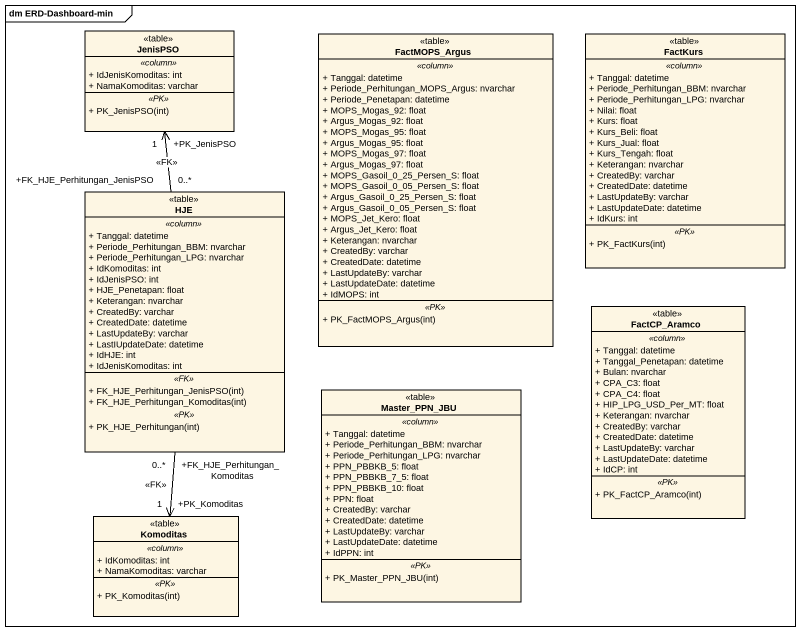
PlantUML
@startuml
mainframe dm ERD-Dashboard-min
hide circle
hide empty members
skinparam classAttributeIconSize 0
class JenisPSO <<table>> {
  .. <<column>> ..
  + IdJenisKomoditas: int
  + NamaKomoditas: varchar
  .. <<PK>> ..
  + PK_JenisPSO(int)
}
class FactMOPS_Argus <<table>> {
  .. <<column>> ..
  + Tanggal: datetime
  + Periode_Perhitungan_MOPS_Argus: nvarchar
  + Periode_Penetapan: datetime
  + MOPS_Mogas_92: float
  + Argus_Mogas_92: float
  + MOPS_Mogas_95: float
  + Argus_Mogas_95: float
  + MOPS_Mogas_97: float
  + Argus_Mogas_97: float
  + MOPS_Gasoil_0_25_Persen_S: float
  + MOPS_Gasoil_0_05_Persen_S: float
  + Argus_Gasoil_0_25_Persen_S: float
  + Argus_Gasoil_0_05_Persen_S: float
  + MOPS_Jet_Kero: float
  + Argus_Jet_Kero: float
  + Keterangan: nvarchar
  + CreatedBy: varchar
  + CreatedDate: datetime
  + LastUpdateBy: varchar
  + LastUpdateDate: datetime
  + IdMOPS: int
  .. <<PK>> ..
  + PK_FactMOPS_Argus(int)
}
class FactKurs <<table>> {
  .. <<column>> ..
  + Tanggal: datetime
  + Periode_Perhitungan_BBM: nvarchar
  + Periode_Perhitungan_LPG: nvarchar
  + Nilai: float
  + Kurs: float
  + Kurs_Beli: float
  + Kurs_Jual: float
  + Kurs_Tengah: float
  + Keterangan: nvarchar
  + CreatedBy: varchar
  + CreatedDate: datetime
  + LastUpdateBy: varchar
  + LastUpdateDate: datetime
  + IdKurs: int
  .. <<PK>> ..
  + PK_FactKurs(int)
}
class HJE <<table>> {
  .. <<column>> ..
  + Tanggal: datetime
  + Periode_Perhitungan_BBM: nvarchar
  + Periode_Perhitungan_LPG: nvarchar
  + IdKomoditas: int
  + IdJenisPSO: int
  + HJE_Penetapan: float
  + Keterangan: nvarchar
  + CreatedBy: varchar
  + CreatedDate: datetime
  + LastUpdateBy: varchar
  + LastIUpdateDate: datetime
  + IdHJE: int
  + IdJenisKomoditas: int
  .. <<FK>> ..
  + FK_HJE_Perhitungan_JenisPSO(int)
  + FK_HJE_Perhitungan_Komoditas(int)
  .. <<PK>> ..
  + PK_HJE_Perhitungan(int)
}
class FactCP_Aramco <<table>> {
  .. <<column>> ..
  + Tanggal: datetime
  + Tanggal_Penetapan: datetime
  + Bulan: nvarchar
  + CPA_C3: float
  + CPA_C4: float
  + HIP_LPG_USD_Per_MT: float
  + Keterangan: nvarchar
  + CreatedBy: varchar
  + CreatedDate: datetime
  + LastUpdateBy: varchar
  + LastUpdateDate: datetime
  + IdCP: int
  .. <<PK>> ..
  + PK_FactCP_Aramco(int)
}
class Master_PPN_JBU <<table>> {
  .. <<column>> ..
  + Tanggal: datetime
  + Periode_Perhitungan_BBM: nvarchar
  + Periode_Perhitungan_LPG: nvarchar
  + PPN_PBBKB_5: float
  + PPN_PBBKB_7_5: float
  + PPN_PBBKB_10: float
  + PPN: float
  + CreatedBy: varchar
  + CreatedDate: datetime
  + LastUpdateBy: varchar
  + LastUpdateDate: datetime
  + IdPPN: int
  .. <<PK>> ..
  + PK_Master_PPN_JBU(int)
}
class Komoditas <<table>> {
  .. <<column>> ..
  + IdKomoditas: int
  + NamaKomoditas: varchar
  .. <<PK>> ..
  + PK_Komoditas(int)
}
HJE "+FK_HJE_Perhitungan_JenisPSO\n0..*" -up-> "+PK_JenisPSO\n1" JenisPSO : <<FK>>
HJE "+FK_HJE_Perhitungan_Komoditas\n0..*" --> "+PK_Komoditas\n1" Komoditas : <<FK>>
@enduml
